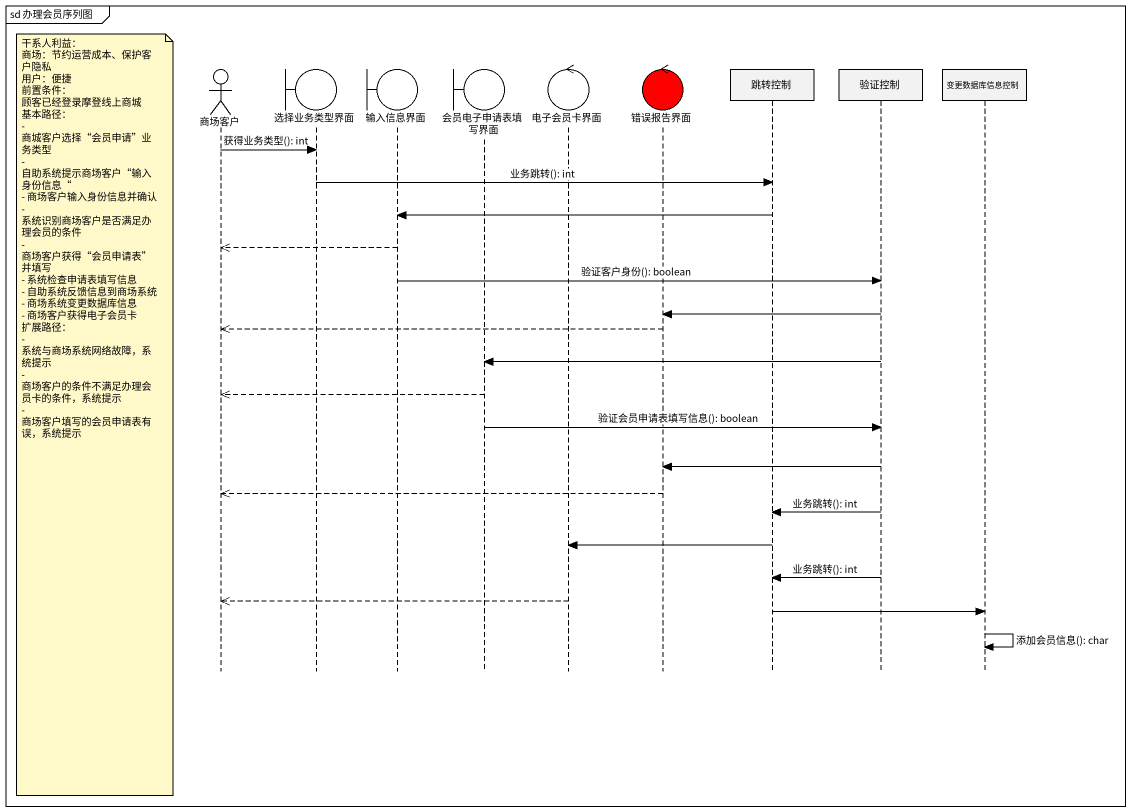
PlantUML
@startuml
mainframe sd 办理会员序列图
hide footbox
actor 商场客户
boundary 选择业务类型界面
boundary 输入信息界面
boundary 会员电子申请表填写界面
control 电子会员卡界面
control 错误报告界面 #FF0000
participant 跳转控制
participant 验证控制
participant 变更数据库信息控制

商场客户 -> 选择业务类型界面 : 获得业务类型(): int
选择业务类型界面 -> 跳转控制 : 业务跳转(): int
跳转控制 -> 输入信息界面
输入信息界面 -->> 商场客户
输入信息界面 -> 验证控制 : 验证客户身份(): boolean
验证控制 -> 错误报告界面
错误报告界面 -->> 商场客户
验证控制 -> 会员电子申请表填写界面
会员电子申请表填写界面 -->> 商场客户
note left of 商场客户
  干系人利益：
  商场：节约运营成本、保护客户隐私
  用户：便捷
  前置条件：
  顾客已经登录摩登线上商城
  基本路径：
  - 商城客户选择“会员申请”业务类型
  - 自助系统提示商场客户“输入身份信息“
  - 商场客户输入身份信息并确认
  - 系统识别商场客户是否满足办理会员的条件
  - 商场客户获得“会员申请表”并填写
  - 系统检查申请表填写信息
  - 自助系统反馈信息到商场系统
  - 商场系统变更数据库信息
  - 商场客户获得电子会员卡
  扩展路径：
  - 系统与商场系统网络故障，系统提示
  - 商场客户的条件不满足办理会员卡的条件，系统提示
  - 商场客户填写的会员申请表有误，系统提示
end note
会员电子申请表填写界面 -> 验证控制 : 验证会员申请表填写信息(): boolean
验证控制 -> 错误报告界面
错误报告界面 -->> 商场客户
验证控制 -> 跳转控制 : 业务跳转(): int
跳转控制 -> 电子会员卡界面
验证控制 -> 跳转控制 : 业务跳转(): int
电子会员卡界面 -->> 商场客户
跳转控制 -> 变更数据库信息控制
变更数据库信息控制 -> 变更数据库信息控制 : 添加会员信息(): char
@enduml
